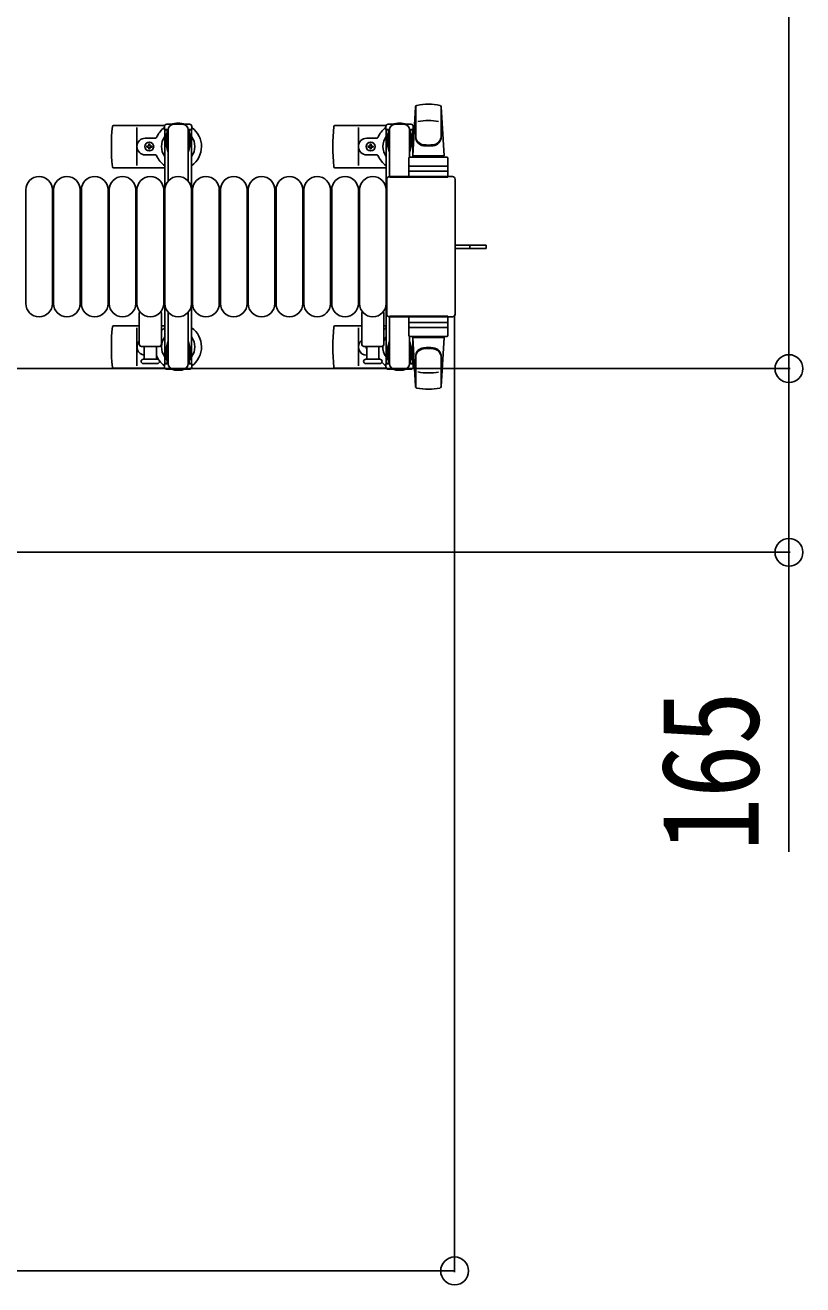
# Model space of a CAD drawing. Units: millimetres, scale not verified. Extents: x -16820 to 16820, y -11880 to 11880.
# Drawn here: x 14826 to 15525, y -2166 to -1035 of the extents above; entities that cross this region are included whole.
import ezdxf
from ezdxf.enums import TextEntityAlignment as Align

# ---------------------------------------------------------------- set-up
doc = ezdxf.new("R2010")
doc.units = ezdxf.units.MM
doc.header["$LTSCALE"] = 50
for name, color, linetype in [('0-3_YKK_13', 4, 'Continuous'), ('0-4_YKK_A1', 4, 'Continuous'), ('0-5_YKK_D', 6, 'Continuous')]:
    doc.layers.add(name, color=color, linetype=linetype)
doc.styles.add('ＭＳ ゴシック', font='')
doc.styles.get('ＭＳ ゴシック').set_extended_font_data('MS Gothic')

msp = doc.modelspace()

# ---------------------------------------------------------------- linework, layer by layer
at = {"layer": '0-3_YKK_13'}
for p, q in [((15174.09, -1152.5), (15176.52, -1108.47)), ((15176.59, -1108.12), (15176.59, -1135.31)), ((15202.09, -1152.5), (15199.65, -1108.47)), ((15199.59, -1108.89), (15199.59, -1134.63)), ((14951.05, -1125), (14904.99, -1125)), ((14926.09, -1161), (14926.09, -1127)), ((14950.79, -1128.8), (14950.79, -1126)), ((14954.09, -1128.8), (14950.79, -1128.8)), ((14952.79, -1124), (14973.39, -1124)), ((14953.09, -1145.8), (14953.09, -1128.8)), ((14954.09, -1175.06), (14954.09, -1129)), ((14972.09, -1175.06), (14972.09, -1129)), ((14973.09, -1145.8), (14973.09, -1128.8)), ((15150.05, -1125), (15103.99, -1125)), ((15125.09, -1161), (15125.09, -1127)), ((15149.79, -1128.8), (15149.79, -1126)), ((15153.09, -1128.8), (15149.79, -1128.8)), ((15151.79, -1124), (15172.39, -1124)), ((15152.09, -1145.8), (15152.09, -1128.8)), ((15153.09, -1171.5), (15153.09, -1129)), ((15171.09, -1153.64), (15171.09, -1129)), ((15172.09, -1145.8), (15172.09, -1128.8)), ((14942.79, -1136.5), (14933.59, -1136.5)), ((14952.29, -1132.3), (14953.09, -1132.3)), ((14952.29, -1142.82), (14952.29, -1132.3)), ((14973.89, -1132.3), (14973.09, -1132.3)), ((14973.89, -1142.82), (14973.89, -1132.3)), ((15141.79, -1136.5), (15132.59, -1136.5)), ((15151.29, -1132.3), (15152.09, -1132.3)), ((15151.29, -1142.82), (15151.29, -1132.3)), ((15172.89, -1132.3), (15172.09, -1132.3)), ((15172.89, -1142.82), (15172.89, -1132.3)), ((14942.79, -1151.5), (14933.59, -1151.5)), ((14935.77, -1144.44), (14934.89, -1144.44)), ((14938.41, -1143.56), (14939.29, -1143.56)), ((14953.89, -1148.8), (14952.29, -1142.82)), ((14953.89, -1148.8), (14954.09, -1148.8)), ((14972.28, -1148.8), (14972.09, -1148.8)), ((14972.28, -1148.8), (14973.89, -1142.82)), ((15141.79, -1151.5), (15132.59, -1151.5)), ((15134.77, -1144.44), (15133.89, -1144.44)), ((15137.41, -1143.56), (15138.29, -1143.56)), ((15152.89, -1148.8), (15151.29, -1142.82)), ((15152.89, -1148.8), (15153.09, -1148.8)), ((15171.28, -1148.8), (15171.09, -1148.8)), ((15171.28, -1148.8), (15172.89, -1142.82)), ((15171.59, -1153.5), (15204.59, -1153.5)), ((15202.09, -1152.5), (15174.09, -1152.5)), ((15175.09, -1153.5), (15175.09, -1152.5)), ((15201.09, -1152.5), (15175.09, -1152.5)), ((15177.49, -1153.5), (15175.09, -1153.5)), ((15201.09, -1153.5), (15198.69, -1153.5)), ((15201.09, -1153.5), (15201.09, -1152.5)), ((14951.09, -1163), (14904.99, -1163)), ((15150.09, -1163), (15103.99, -1163)), ((15170.59, -1171.5), (15170.59, -1154.5)), ((15171.59, -1161.5), (15204.59, -1161.5)), ((15205.59, -1171.5), (15205.59, -1154.5)), ((15150.59, -1173.5), (15150.59, -1294.51)), ((15150.59, -1173.5), (15150.59, -1173.5)), ((15209.59, -1171), (15153.08, -1171)), ((15153.08, -1171), (15153.08, -1171)), ((15171.09, -1171.5), (15153.09, -1171.5)), ((15170.59, -1171.5), (15205.59, -1171.5)), ((15204.65, -1166), (15171.47, -1166)), ((15209.59, -1171), (15209.59, -1171)), ((15212.09, -1294.51), (15212.09, -1173.5)), ((15212.09, -1173.5), (15212.09, -1173.5)), ((14826.09, -1183), (14826.09, -1285)), ((14850.09, -1183), (14850.09, -1285)), ((14851.09, -1183), (14851.09, -1285)), ((14875.09, -1183), (14875.09, -1285)), ((14876.09, -1183), (14876.09, -1285)), ((14900.09, -1183), (14900.09, -1285)), ((14901.09, -1183), (14901.09, -1285)), ((14925.09, -1183), (14925.09, -1285)), ((14926.09, -1183), (14926.09, -1285)), ((14950.09, -1183), (14950.09, -1285)), ((14951.09, -1183), (14951.09, -1285)), ((14975.09, -1183), (14975.09, -1285)), ((14976.09, -1183), (14976.09, -1285)), ((15000.09, -1183), (15000.09, -1285)), ((15001.09, -1183), (15001.09, -1285)), ((15025.09, -1183), (15025.09, -1285)), ((15026.09, -1183), (15026.09, -1285)), ((15050.09, -1183), (15050.09, -1285)), ((15051.09, -1183), (15051.09, -1285)), ((15075.09, -1183), (15075.09, -1285)), ((15076.09, -1183), (15076.09, -1285)), ((15100.09, -1183), (15100.09, -1285)), ((15101.09, -1183), (15101.09, -1285)), ((15125.09, -1183), (15125.09, -1285)), ((15126.09, -1183), (15126.09, -1285)), ((15150.09, -1183), (15150.09, -1285)), ((15212.09, -1232.5), (15224.59, -1232.5)), ((15224.59, -1232.5), (15240.09, -1232.5)), ((15225.24, -1235.5), (15225.24, -1232.5)), ((15240.09, -1235.5), (15240.09, -1232.5)), ((14928.09, -1321.5), (14928.09, -1293.68)), ((14948.09, -1293.68), (14948.09, -1321.5)), ((14954.09, -1292.94), (14954.09, -1339)), ((14972.09, -1292.94), (14972.09, -1339)), ((15128.09, -1321.5), (15128.09, -1293.68)), ((15148.09, -1293.68), (15148.09, -1321.5)), ((15150.59, -1294.51), (15150.59, -1294.51)), ((15153.08, -1297), (15209.59, -1297)), ((15153.08, -1297), (15153.08, -1297)), ((15153.09, -1296.5), (15153.09, -1339)), ((15171.09, -1296.5), (15153.09, -1296.5)), ((15170.59, -1296.5), (15170.59, -1313.5)), ((15170.59, -1296.5), (15205.59, -1296.5)), ((15205.59, -1296.5), (15205.59, -1313.5)), ((15209.59, -1297), (15209.59, -1297)), ((15212.09, -1294.51), (15212.09, -1294.51)), ((14928.09, -1305), (14904.99, -1305)), ((14926.09, -1307), (14926.09, -1341)), ((14951.09, -1305), (14948.09, -1305)), ((15128.09, -1305), (15103.99, -1305)), ((15125.09, -1307), (15125.09, -1341)), ((15150.09, -1305), (15148.09, -1305)), ((15204.65, -1302), (15171.47, -1302)), ((15171.59, -1306.5), (15204.59, -1306.5)), ((14946.09, -1323.5), (14930.09, -1323.5)), ((14932.59, -1335), (14932.59, -1323.5)), ((14943.59, -1323.5), (14943.59, -1335)), ((14953.89, -1319.2), (14952.29, -1325.19)), ((14953.09, -1322.2), (14953.09, -1339.2)), ((14953.89, -1319.2), (14954.09, -1319.2)), ((14972.28, -1319.2), (14972.09, -1319.2)), ((14972.28, -1319.2), (14973.89, -1325.19)), ((14973.09, -1322.2), (14973.09, -1339.2)), ((15146.09, -1323.5), (15130.09, -1323.5)), ((15132.59, -1335), (15132.59, -1323.5)), ((15143.59, -1323.5), (15143.59, -1335)), ((15152.89, -1319.2), (15151.29, -1325.19)), ((15152.09, -1322.2), (15152.09, -1339.2)), ((15152.89, -1319.2), (15153.09, -1319.2)), ((15171.09, -1314.37), (15171.09, -1339)), ((15171.28, -1319.2), (15171.09, -1319.2)), ((15171.28, -1319.2), (15172.89, -1325.19)), ((15171.59, -1314.5), (15204.59, -1314.5)), ((15172.09, -1322.2), (15172.09, -1339.2)), ((15174.09, -1315.5), (15176.52, -1359.53)), ((15202.09, -1315.5), (15174.09, -1315.5)), ((15177.49, -1314.5), (15175.09, -1314.5)), ((15175.09, -1314.5), (15175.09, -1315.5)), ((15201.09, -1315.5), (15175.09, -1315.5)), ((15201.09, -1314.5), (15198.69, -1314.5)), ((15202.09, -1315.5), (15199.65, -1359.53)), ((15201.09, -1314.5), (15201.09, -1315.5)), ((14944.34, -1335), (14931.84, -1335)), ((14952.29, -1325.19), (14952.29, -1335.7)), ((14973.89, -1325.19), (14973.89, -1335.7)), ((15144.34, -1335), (15131.84, -1335)), ((15151.29, -1325.19), (15151.29, -1335.7)), ((15172.89, -1325.19), (15172.89, -1335.7)), ((15176.59, -1359.88), (15176.59, -1332.69)), ((15199.59, -1359.11), (15199.59, -1333.37)), ((14951.05, -1343), (14904.99, -1343)), ((14950.79, -1339.2), (14950.79, -1342)), ((14954.09, -1339.2), (14950.79, -1339.2)), ((14952.29, -1335.7), (14953.09, -1335.7)), ((14952.79, -1344), (14973.39, -1344)), ((14973.89, -1335.7), (14973.09, -1335.7)), ((15150.05, -1343), (15103.99, -1343)), ((15149.79, -1339.2), (15149.79, -1342)), ((15153.09, -1339.2), (15149.79, -1339.2)), ((15151.29, -1335.7), (15152.09, -1335.7)), ((15151.79, -1344), (15172.39, -1344)), ((15172.89, -1335.7), (15172.09, -1335.7))]:
    msp.add_line(p, q, dxfattribs=at)
for points in [[(14975.39, -1126), (14975.39, -1128.8), (14972.09, -1128.8)], [(15174.39, -1126), (15174.39, -1128.8), (15171.09, -1128.8)], [(14936.65, -1142.68), (14936.65, -1141.8), (14937.53, -1141.8), (14937.53, -1142.68)], [(15135.65, -1142.68), (15135.65, -1141.8), (15136.53, -1141.8), (15136.53, -1142.68)], [(14934.89, -1144.44), (14934.89, -1143.56), (14935.77, -1143.56)], [(14937.53, -1145.32), (14937.53, -1146.2), (14936.65, -1146.2), (14936.65, -1145.32)], [(14939.29, -1143.56), (14939.29, -1144.44), (14938.41, -1144.44)], [(15133.89, -1144.44), (15133.89, -1143.56), (15134.77, -1143.56)], [(15136.53, -1145.32), (15136.53, -1146.2), (15135.65, -1146.2), (15135.65, -1145.32)], [(15138.29, -1143.56), (15138.29, -1144.44), (15137.41, -1144.44)], [(15212.09, -1235.5), (15224.59, -1235.5), (15240.09, -1235.5)], [(14931.84, -1339), (14938.09, -1339), (14944.34, -1339)], [(14975.39, -1342), (14975.39, -1339.2), (14972.09, -1339.2)], [(15131.84, -1339), (15138.09, -1339), (15144.34, -1339)], [(15174.39, -1342), (15174.39, -1339.2), (15171.09, -1339.2)]]:
    msp.add_lwpolyline(points, dxfattribs=at)
for centre in [(14937.09, -1144), (15136.09, -1144)]:
    msp.add_circle(centre, 4, dxfattribs=at)
for centre, radius, start, end in [((15178.02, -1108.56), 1.5, 101.97738, 176.83138), ((15188.09, -1156), 50, 78.05356, 101.97738), ((15188.09, -1156), 50, 78.05356, 101.94644), ((15198.15, -1108.56), 1.5, 3.16862, 78.02262), ((15084.09, -1144), 181, 174.26083, 185.73917), ((14904.99, -1126), 1, 90, 174.26083), ((14963.09, -1144), 21, 125.85347, 157.27158), ((14952.79, -1126), 2, 90, 180), ((14959.09, -1129), 5, 90, 180), ((14963.09, -1144), 21, 72.24721, 107.75279), ((14967.09, -1129), 5, 0, 90), ((14973.39, -1126), 2, 0, 90), ((14963.09, -1144), 21, 304.8499, 54.14653), ((15283.09, -1144), 181, 174.26083, 185.73917), ((15103.99, -1126), 1, 90, 174.26083), ((15162.09, -1144), 21, 125.85347, 157.27158), ((15151.79, -1126), 2, 90, 180), ((15158.09, -1129), 5, 90, 180), ((15162.09, -1144), 21, 72.24721, 107.75279), ((15166.09, -1129), 5, 0, 90), ((15172.39, -1126), 2, 0, 90), ((15162.09, -1144), 21, 50.46632, 54.14653), ((15188.09, -1170.6), 50, 79.45053, 100.87665), ((14933.59, -1144), 7.5, 90, 270), ((14935.77, -1142.68), 0.88, 270, 0), ((14938.41, -1142.68), 0.88, 180, 270), ((14942.79, -1135.5), 1, 270, 337.27158), ((14963.09, -1144), 15, 143.1301, 216.8699), ((14963.09, -1144), 15, 323.1301, 36.8699), ((15132.59, -1144), 7.5, 90, 270), ((15134.77, -1142.68), 0.88, 270, 0), ((15137.41, -1142.68), 0.88, 180, 270), ((15141.79, -1135.5), 1, 270, 337.27158), ((15162.09, -1144), 15, 143.1301, 216.8699), ((15162.09, -1144), 15, 30.72246, 36.8699), ((15184.59, -1134.44), 8, 180, 263.72071), ((15184.59, -1135.31), 8, 180, 263.72071), ((15188.09, -1102.63), 40, 263.72071, 276.27929), ((15191.59, -1134.44), 8, 276.27929, 0), ((15191.59, -1135.31), 8, 276.27929, 0), ((14935.77, -1145.32), 0.88, 0, 90), ((14938.41, -1145.32), 0.88, 90, 180), ((14942.79, -1152.5), 1, 22.72842, 90), ((14963.09, -1144), 21, 202.72842, 235.1501), ((15134.77, -1145.32), 0.88, 0, 90), ((15137.41, -1145.32), 0.88, 90, 180), ((15141.79, -1152.5), 1, 22.72842, 90), ((15162.09, -1144), 21, 202.72842, 235.1501), ((15171.59, -1154.5), 1, 90, 180), ((15188.09, -1103.5), 40, 263.72071, 276.27929), ((15204.59, -1154.5), 1, 0, 90), ((14904.99, -1162), 1, 185.73917, 270), ((15103.99, -1162), 1, 185.73917, 270), ((15171.59, -1162.5), 1, 90, 180), ((15204.59, -1162.5), 1, 0, 90), ((14838.09, -1183), 12, 0, 180), ((14863.09, -1183), 12, 0, 180), ((14888.09, -1183), 12, 0, 180), ((14913.09, -1183), 12, 0, 180), ((14938.09, -1183), 12, 0, 180), ((14963.09, -1183), 12, 0, 180), ((14988.09, -1183), 12, 0, 180), ((15013.09, -1183), 12, 0, 180), ((15038.09, -1183), 12, 0, 180), ((15063.09, -1183), 12, 0, 180), ((15088.09, -1183), 12, 0, 180), ((15113.09, -1183), 12, 0, 180), ((15138.09, -1183), 12, 0, 180), ((14838.09, -1285), 12, 180, 0), ((14863.09, -1285), 12, 180, 0), ((14888.09, -1285), 12, 180, 0), ((14913.09, -1285), 12, 180, 0), ((14938.09, -1285), 12, 180, 0), ((14963.09, -1285), 12, 180, 0), ((14988.09, -1285), 12, 180, 0), ((15013.09, -1285), 12, 180, 0), ((15038.09, -1285), 12, 180, 0), ((15063.09, -1285), 12, 180, 0), ((15088.09, -1285), 12, 180, 0), ((15113.09, -1285), 12, 180, 0), ((15138.09, -1285), 12, 180, 0), ((14929.09, -1293.68), 1, 101.93946, 180), ((14947.09, -1293.68), 1, 0, 78.06047), ((15129.09, -1293.68), 1, 101.93946, 180), ((15147.09, -1293.68), 1, 0, 78.06047), ((15084.09, -1324), 181, 174.26083, 185.73917), ((14904.99, -1306), 1, 90, 174.26083), ((14963.09, -1324), 21, 124.8499, 135.58471), ((14963.09, -1324), 21, 305.85347, 55.1501), ((15283.09, -1324), 181, 174.26083, 185.73917), ((15103.99, -1306), 1, 90, 174.26083), ((15162.09, -1324), 21, 124.8499, 131.81033), ((15171.59, -1305.5), 1, 180, 270), ((15204.59, -1305.5), 1, 270, 0), ((14933.59, -1324), 7.5, 137.16663, 262.33771), ((14930.09, -1321.5), 2, 180, 270), ((14946.09, -1321.5), 2, 270, 0), ((14963.09, -1324), 15, 143.1301, 216.8699), ((14963.09, -1324), 15, 323.1301, 36.8699), ((15132.59, -1324), 7.5, 126.86994, 270), ((15130.09, -1321.5), 2, 180, 270), ((15136.09, -1324), 4, 172.81959, 208.95488), ((15146.09, -1321.5), 2, 270, 0), ((15162.09, -1324), 15, 177.02005, 216.8699), ((15162.09, -1324), 15, 143.1301, 158.96058), ((15171.59, -1313.5), 1, 180, 270), ((15204.59, -1313.5), 1, 270, 0), ((14931.84, -1337), 2, 90, 180), ((14942.79, -1332.5), 1, 22.72842, 37.66294), ((14963.09, -1324), 21, 202.72842, 212.5406), ((14944.34, -1337), 2, 0, 90), ((15131.84, -1337), 2, 90, 180), ((15162.09, -1324), 21, 208.24251, 211.58821), ((15144.34, -1337), 2, 0, 90), ((15162.09, -1324), 15, 323.1301, 329.27754), ((15184.59, -1332.69), 8, 96.27929, 180), ((15184.59, -1333.57), 8, 96.27929, 180), ((15188.09, -1364.5), 40, 83.72071, 96.27929), ((15188.09, -1365.37), 40, 83.72071, 96.27929), ((15191.59, -1332.69), 8, 0, 83.72071), ((15191.59, -1333.57), 8, 0, 83.72071), ((14904.99, -1342), 1, 185.73917, 270), ((14931.84, -1337), 2, 180, 270), ((14944.34, -1337), 2, 270, 0), ((14963.09, -1324), 21, 216.9292, 234.14653), ((14952.79, -1342), 2, 180, 270), ((14959.09, -1339), 5, 180, 270), ((14963.09, -1324), 21, 252.24721, 287.75279), ((14967.09, -1339), 5, 270, 0), ((14973.39, -1342), 2, 270, 0), ((15103.99, -1342), 1, 185.73917, 270), ((15131.84, -1337), 2, 180, 270), ((15144.34, -1337), 2, 270, 0), ((15162.09, -1324), 21, 220.83479, 234.14653), ((15151.79, -1342), 2, 180, 270), ((15158.09, -1339), 5, 180, 270), ((15162.09, -1324), 21, 252.24721, 287.75279), ((15166.09, -1339), 5, 270, 0), ((15172.39, -1342), 2, 270, 0), ((15162.09, -1324), 21, 305.85347, 309.53368), ((15188.09, -1297.4), 50, 259.12335, 280.54947), ((15178.02, -1359.45), 1.5, 183.16862, 258.02262), ((15188.09, -1312), 50, 258.02262, 281.94644), ((15188.09, -1312), 50, 258.05356, 281.94644), ((15198.15, -1359.45), 1.5, 281.97738, 356.83138)]:
    msp.add_arc(centre, radius, start, end, dxfattribs=at)
for centre, major_axis, start_param, end_param in [((15153.09, -1173.51), (-1.77, 1.77), 5.4996506, 7.06672), ((15209.58, -1173.51), (1.77, 1.77), 5.4996506, 7.06672), ((15153.09, -1294.5), (1.77, 1.77), 2.358058, 3.9251274), ((15209.58, -1294.5), (-1.77, 1.77), 2.358058, 3.9251274)]:
    msp.add_ellipse(centre, major_axis=major_axis, ratio=0.997169, start_param=start_param, end_param=end_param, dxfattribs=at)
at = {"layer": '0-4_YKK_A1'}
for p, q in [((14951.09, -1129), (14951.09, -1339)), ((14954.09, -1129), (14951.09, -1129)), ((14975.09, -1129), (14972.09, -1129)), ((14975.09, -1339), (14975.09, -1129)), ((15150.09, -1129), (15150.09, -1339)), ((15153.09, -1129), (15150.09, -1129)), ((15174.09, -1129), (15171.09, -1129)), ((15174.09, -1153.5), (15174.09, -1129)), ((15174.09, -1339), (15174.09, -1314.5)), ((14951.09, -1339), (14953.09, -1339)), ((14973.09, -1339), (14975.09, -1339)), ((15150.09, -1339), (15152.09, -1339)), ((15172.09, -1339), (15174.09, -1339))]:
    msp.add_line(p, q, dxfattribs=at)
at = {"layer": '0-5_YKK_D'}
for p, q in [((15512.09, -424), (15512.09, -1343.5)), ((15211.59, -1295.5), (15211.59, -2155)), ((14348.59, -1343.5), (15513.09, -1343.5)), ((14348.59, -1343.5), (15513.09, -1343.5)), ((14348.59, -1508.5), (15513.09, -1508.5)), ((14355.59, -2154), (15211.59, -2154))]:
    msp.add_line(p, q, dxfattribs=at)
msp.add_lwpolyline([(15512.09, -1343.5), (15512.09, -1508.5), (15512.09, -1777.7)], dxfattribs=at)
for centre in [(15512.09, -1343.5), (15512.09, -1343.5), (15512.09, -1508.5), (15211.59, -2154)]:
    msp.add_circle(centre, 12.5, dxfattribs=at)

# ---------------------------------------------------------------- texts
at = {"layer": '0-5_YKK_D', "style": 'ＭＳ ゴシック', "width": 0.8}
msp.add_text('165', height=87.98, rotation=90, dxfattribs=at).set_placement((15511.29, -1776.9), align=Align.BOTTOM_LEFT)

doc.saveas('drawing.dxf')
